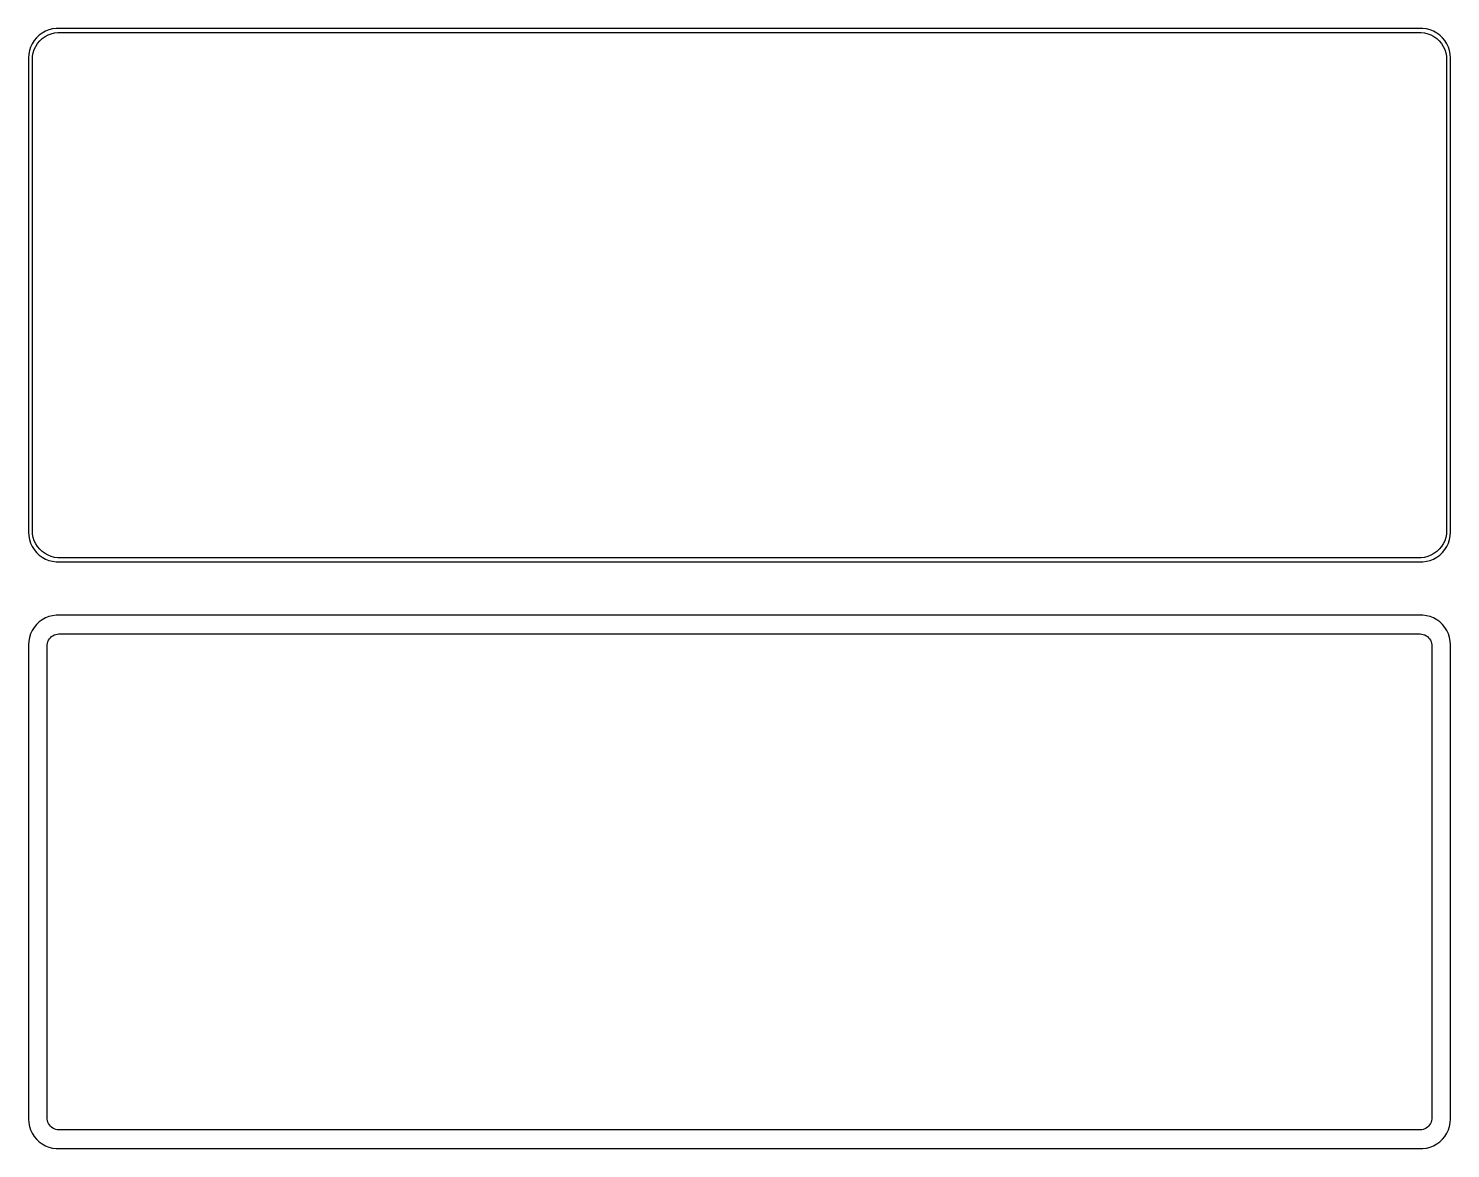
# Model space of a CAD drawing. Header units: metres. Extents: x -120 to 120, y 153 to 342.
import ezdxf

# ---------------------------------------------------------------- set-up
doc = ezdxf.new("R2010")
doc.units = ezdxf.units.M

msp = doc.modelspace()

# ---------------------------------------------------------------- linework, layer by layer
for p, q in [((-118.187, 340.853), (-118.645, 340.423)), ((-117.679, 341.222), (-118.187, 340.853)), ((-117.129, 341.524), (-117.679, 341.222)), ((-117.203, 340.616), (-116.699, 340.893)), ((-116.545, 341.755), (-117.129, 341.524)), ((-116.699, 340.893), (-116.165, 341.104)), ((-115.937, 341.911), (-116.545, 341.755)), ((-116.165, 341.104), (-115.608, 341.247)), ((-115.314, 341.99), (-115.937, 341.911)), ((-115.608, 341.247), (-115.037, 341.319)), ((115.314, 341.99), (-115.314, 341.99)), ((-115.037, 341.319), (115.037, 341.319)), ((115.037, 341.319), (115.608, 341.247)), ((115.937, 341.911), (115.314, 341.99)), ((115.608, 341.247), (116.165, 341.104)), ((116.545, 341.755), (115.937, 341.911)), ((116.165, 341.104), (116.699, 340.893)), ((117.129, 341.524), (116.545, 341.755)), ((116.699, 340.893), (117.203, 340.616)), ((117.679, 341.222), (117.129, 341.524)), ((118.187, 340.853), (117.679, 341.222)), ((118.645, 340.423), (118.187, 340.853)), ((-119.649, 338.841), (-119.843, 338.243)), ((-119.382, 339.409), (-119.649, 338.841)), ((-119.045, 339.939), (-119.382, 339.409)), ((-119.185, 337.889), (-119.007, 338.435)), ((-118.645, 340.423), (-119.045, 339.939)), ((-119.007, 338.435), (-118.762, 338.956)), ((-118.762, 338.956), (-118.454, 339.441)), ((-118.454, 339.441), (-118.088, 339.884)), ((-118.088, 339.884), (-117.668, 340.278)), ((-117.668, 340.278), (-117.203, 340.616)), ((117.203, 340.616), (117.668, 340.278)), ((117.668, 340.278), (118.088, 339.884)), ((118.088, 339.884), (118.454, 339.441)), ((118.454, 339.441), (118.762, 338.956)), ((119.045, 339.939), (118.645, 340.423)), ((118.762, 338.956), (119.007, 338.435)), ((119.007, 338.435), (119.185, 337.889)), ((119.382, 339.409), (119.045, 339.939)), ((119.649, 338.841), (119.382, 339.409)), ((119.843, 338.243), (119.649, 338.841)), ((-119.961, 337.627), (-120, 337)), ((-120, 337), (-120, 257)), ((-119.843, 338.243), (-119.961, 337.627)), ((-119.328, 336.75), (-119.292, 337.324)), ((-119.328, 257.25), (-119.328, 336.75)), ((-119.292, 337.324), (-119.185, 337.889)), ((119.185, 337.889), (119.292, 337.324)), ((119.292, 337.324), (119.328, 336.75)), ((119.328, 336.75), (119.328, 257.25)), ((119.961, 337.627), (119.843, 338.243)), ((120, 337), (119.961, 337.627)), ((120, 257), (120, 337)), ((-120, 257), (-119.961, 256.373)), ((-119.292, 256.676), (-119.328, 257.25)), ((119.328, 257.25), (119.292, 256.676)), ((119.961, 256.373), (120, 257)), ((-119.961, 256.373), (-119.843, 255.757)), ((-119.843, 255.757), (-119.649, 255.159)), ((-119.649, 255.159), (-119.382, 254.591)), ((-119.382, 254.591), (-119.045, 254.061)), ((-119.185, 256.111), (-119.292, 256.676)), ((-119.007, 255.565), (-119.185, 256.111)), ((-118.762, 255.044), (-119.007, 255.565)), ((-118.454, 254.559), (-118.762, 255.044)), ((-118.088, 254.116), (-118.454, 254.559)), ((118.454, 254.559), (118.088, 254.116)), ((118.762, 255.044), (118.454, 254.559)), ((119.007, 255.565), (118.762, 255.044)), ((119.185, 256.111), (119.007, 255.565)), ((119.045, 254.061), (119.382, 254.591)), ((119.292, 256.676), (119.185, 256.111)), ((119.382, 254.591), (119.649, 255.159)), ((119.649, 255.159), (119.843, 255.757)), ((119.843, 255.757), (119.961, 256.373)), ((-119.045, 254.061), (-118.645, 253.577)), ((-118.645, 253.577), (-118.187, 253.147)), ((-118.187, 253.147), (-117.679, 252.778)), ((-117.668, 253.722), (-118.088, 254.116)), ((-117.679, 252.778), (-117.129, 252.476)), ((-117.203, 253.384), (-117.668, 253.722)), ((-116.699, 253.107), (-117.203, 253.384)), ((-117.129, 252.476), (-116.545, 252.245)), ((-116.165, 252.896), (-116.699, 253.107)), ((-116.545, 252.245), (-115.937, 252.089)), ((-115.608, 252.753), (-116.165, 252.896)), ((-115.937, 252.089), (-115.314, 252.01)), ((-115.037, 252.681), (-115.608, 252.753)), ((-115.314, 252.01), (115.314, 252.01)), ((115.037, 252.681), (-115.037, 252.681)), ((115.608, 252.753), (115.037, 252.681)), ((115.314, 252.01), (115.937, 252.089)), ((116.165, 252.896), (115.608, 252.753)), ((115.937, 252.089), (116.545, 252.245)), ((116.699, 253.107), (116.165, 252.896)), ((116.545, 252.245), (117.129, 252.476)), ((117.203, 253.384), (116.699, 253.107)), ((117.129, 252.476), (117.679, 252.778)), ((117.668, 253.722), (117.203, 253.384)), ((118.088, 254.116), (117.668, 253.722)), ((117.679, 252.778), (118.187, 253.147)), ((118.187, 253.147), (118.645, 253.577)), ((118.645, 253.577), (119.045, 254.061)), ((-117.129, 242.524), (-117.679, 242.222)), ((-116.545, 242.755), (-117.129, 242.524)), ((-115.937, 242.911), (-116.545, 242.755)), ((-115.314, 242.99), (-115.937, 242.911)), ((115.314, 242.99), (-115.314, 242.99)), ((115.937, 242.911), (115.314, 242.99)), ((116.545, 242.755), (115.937, 242.911)), ((117.129, 242.524), (116.545, 242.755)), ((117.679, 242.222), (117.129, 242.524)), ((-119.382, 240.409), (-119.649, 239.841)), ((-119.045, 240.939), (-119.382, 240.409)), ((-118.645, 241.423), (-119.045, 240.939)), ((-118.187, 241.853), (-118.645, 241.423)), ((-117.679, 242.222), (-118.187, 241.853)), ((118.187, 241.853), (117.679, 242.222)), ((118.645, 241.423), (118.187, 241.853)), ((119.045, 240.939), (118.645, 241.423)), ((119.382, 240.409), (119.045, 240.939)), ((119.649, 239.841), (119.382, 240.409)), ((-119.961, 238.627), (-120, 238)), ((-120, 238), (-120, 158)), ((-119.843, 239.243), (-119.961, 238.627)), ((-119.649, 239.841), (-119.843, 239.243)), ((-116.86, 237.75), (-116.843, 238.014)), ((-116.86, 158.25), (-116.86, 237.75)), ((-116.843, 238.014), (-116.793, 238.275)), ((-116.793, 238.275), (-116.711, 238.527)), ((-116.711, 238.527), (-116.599, 238.766)), ((-116.599, 238.766), (-116.457, 238.99)), ((-116.457, 238.99), (-116.288, 239.194)), ((-116.288, 239.194), (-116.095, 239.375)), ((-116.095, 239.375), (-115.88, 239.531)), ((-115.88, 239.531), (-115.648, 239.659)), ((-115.648, 239.659), (-115.402, 239.756)), ((-115.402, 239.756), (-115.145, 239.822)), ((-115.145, 239.822), (-114.882, 239.855)), ((-114.882, 239.855), (114.882, 239.855)), ((114.882, 239.855), (115.145, 239.822)), ((115.145, 239.822), (115.402, 239.756)), ((115.402, 239.756), (115.648, 239.659)), ((115.648, 239.659), (115.88, 239.531)), ((115.88, 239.531), (116.095, 239.375)), ((116.095, 239.375), (116.288, 239.194)), ((116.288, 239.194), (116.457, 238.99)), ((116.457, 238.99), (116.599, 238.766)), ((116.599, 238.766), (116.711, 238.527)), ((116.711, 238.527), (116.793, 238.275)), ((116.793, 238.275), (116.843, 238.014)), ((116.843, 238.014), (116.86, 237.75)), ((116.86, 237.75), (116.86, 158.25)), ((119.843, 239.243), (119.649, 239.841)), ((119.961, 238.627), (119.843, 239.243)), ((120, 238), (119.961, 238.627)), ((120, 158), (120, 238)), ((-120, 158), (-119.961, 157.373)), ((-119.961, 157.373), (-119.843, 156.757)), ((-119.843, 156.757), (-119.649, 156.159)), ((-119.649, 156.159), (-119.382, 155.591)), ((-116.843, 157.986), (-116.86, 158.25)), ((-116.793, 157.725), (-116.843, 157.986)), ((-116.711, 157.473), (-116.793, 157.725)), ((-116.599, 157.234), (-116.711, 157.473)), ((-116.457, 157.01), (-116.599, 157.234)), ((-116.288, 156.806), (-116.457, 157.01)), ((-116.095, 156.625), (-116.288, 156.806)), ((-115.88, 156.469), (-116.095, 156.625)), ((-115.648, 156.341), (-115.88, 156.469)), ((-115.402, 156.244), (-115.648, 156.341)), ((-115.145, 156.178), (-115.402, 156.244)), ((-114.882, 156.145), (-115.145, 156.178)), ((114.882, 156.145), (-114.882, 156.145)), ((115.145, 156.178), (114.882, 156.145)), ((115.402, 156.244), (115.145, 156.178)), ((115.648, 156.341), (115.402, 156.244)), ((115.88, 156.469), (115.648, 156.341)), ((116.095, 156.625), (115.88, 156.469)), ((116.288, 156.806), (116.095, 156.625)), ((116.457, 157.01), (116.288, 156.806)), ((116.599, 157.234), (116.457, 157.01)), ((116.711, 157.473), (116.599, 157.234)), ((116.793, 157.725), (116.711, 157.473)), ((116.843, 157.986), (116.793, 157.725)), ((116.86, 158.25), (116.843, 157.986)), ((119.382, 155.591), (119.649, 156.159)), ((119.649, 156.159), (119.843, 156.757)), ((119.843, 156.757), (119.961, 157.373)), ((119.961, 157.373), (120, 158)), ((-119.382, 155.591), (-119.045, 155.061)), ((-119.045, 155.061), (-118.645, 154.577)), ((-118.645, 154.577), (-118.187, 154.147)), ((-118.187, 154.147), (-117.679, 153.778)), ((-117.679, 153.778), (-117.129, 153.476)), ((117.129, 153.476), (117.679, 153.778)), ((117.679, 153.778), (118.187, 154.147)), ((118.187, 154.147), (118.645, 154.577)), ((118.645, 154.577), (119.045, 155.061)), ((119.045, 155.061), (119.382, 155.591)), ((-117.129, 153.476), (-116.545, 153.245)), ((-116.545, 153.245), (-115.937, 153.089)), ((-115.937, 153.089), (-115.314, 153.01)), ((-115.314, 153.01), (115.314, 153.01)), ((115.314, 153.01), (115.937, 153.089)), ((115.937, 153.089), (116.545, 153.245)), ((116.545, 153.245), (117.129, 153.476))]:
    msp.add_line(p, q)

doc.saveas('drawing.dxf')
